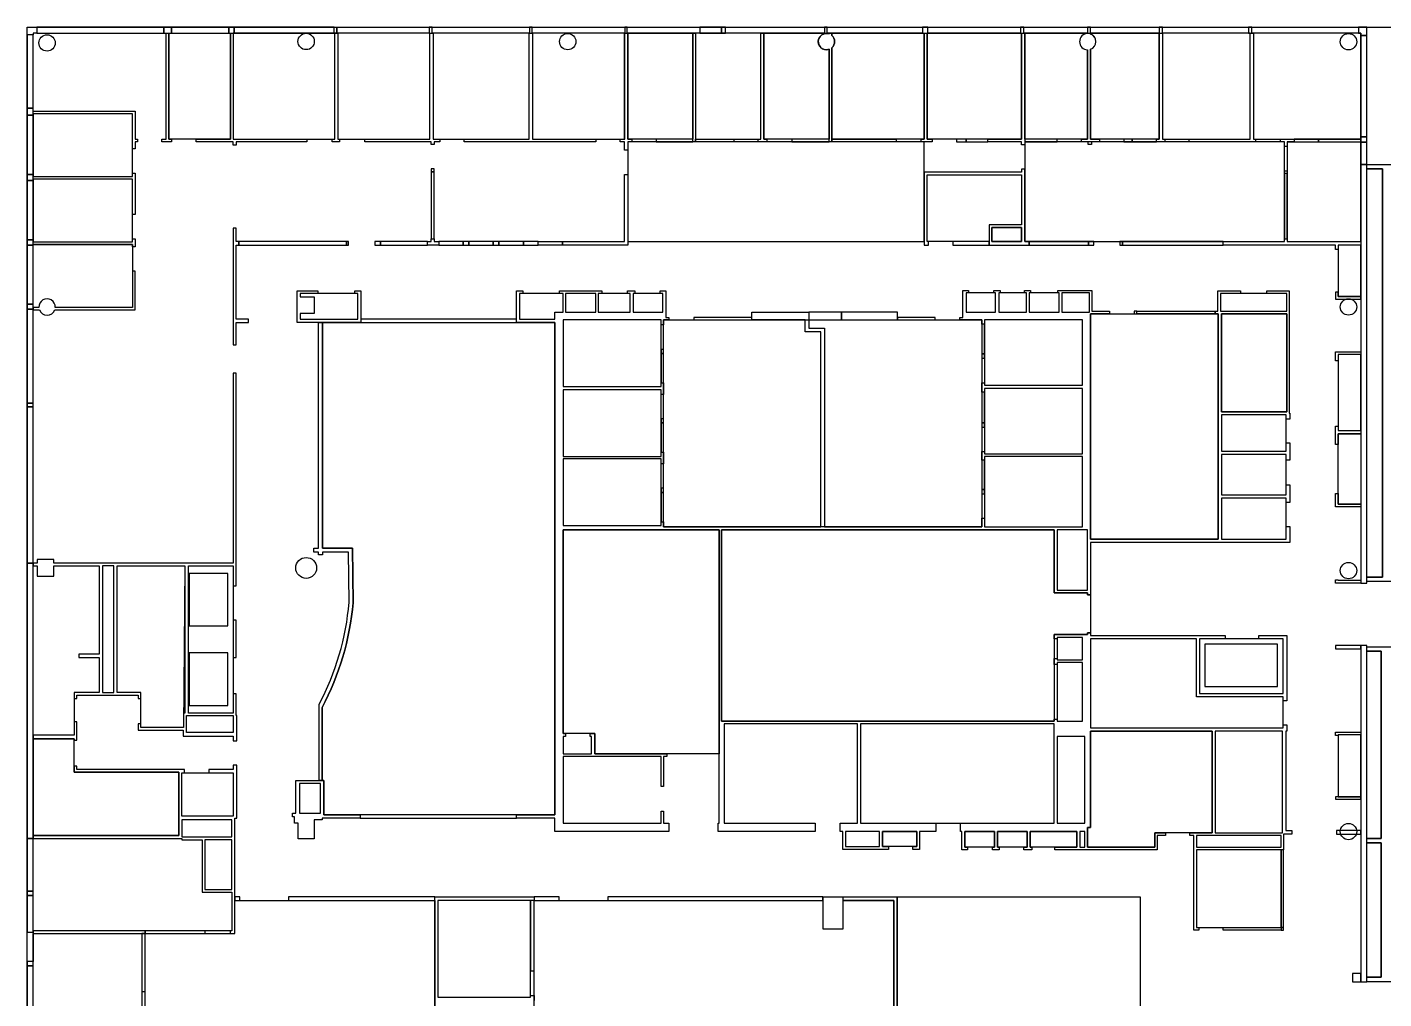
# Model space of a CAD drawing. Header units: centimetres. Extents: x -199 to 9291, y 1428 to 7336.
# Drawn here: x -199 to 4863, y 3711 to 7336 of the extents above; entities that cross this region are included whole.
import ezdxf

# ---------------------------------------------------------------- set-up
doc = ezdxf.new("R2010")
doc.units = ezdxf.units.CM
doc.header["$MEASUREMENT"] = 0
for name, color, linetype in [('Elevators', 2, 'Continuous'), ('Facade_Glass', 4, 'Continuous'), ('Facade_Wall', 6, 'Continuous'), ('Glass', 4, 'Continuous'), ('Labs', 1, 'Continuous'), ('Meeting rooms', 1, 'Continuous'), ('Offices', 1, 'Continuous'), ('Railing', 211, 'Continuous'), ('Stairs', 2, 'Continuous'), ('Storage', 40, 'Continuous'), ('Toilets', 40, 'Continuous'), ('Void', 7, 'Continuous'), ('Walls', 6, 'Continuous')]:
    doc.layers.add(name, color=color, linetype=linetype)

msp = doc.modelspace()

# ---------------------------------------------------------------- linework, layer by layer
msp.add_lwpolyline([(-198.9, 7335.8), (9290.6, 7335.8), (9290.6, 1427.6), (-198.9, 1427.6)], close=True)
at = {"layer": 'Elevators'}
for points in [[(550.5, 5297.3), (405.9, 5297.3), (405.9, 5102.2), (550.5, 5102.2)], [(4466.6, 5034), (4195.1, 5034), (4195.1, 4876.3), (4466.6, 4876.3)], [(405.9, 4804.7), (550.5, 4804.7), (550.5, 5001.4), (405.9, 5001.4)]]:
    msp.add_lwpolyline(points, close=True, dxfattribs=at)
at = {"layer": 'Facade_Glass'}
for points in [[(-198.9, 7033.4), (-176.1, 7033.4), (-176.1, 7306.5), (-198.9, 7306.5)], [(-163.1, 7313), (311.6, 7313), (311.6, 7335.8), (-163.1, 7335.8)], [(339.2, 7313), (553.8, 7313), (553.8, 7335.8), (339.2, 7335.8)], [(573.3, 7313), (947.2, 7313), (947.2, 7335.8), (573.3, 7335.8)], [(956.9, 7335.8), (1301.6, 7335.8), (1301.6, 7313), (956.9, 7313)], [(1312.9, 7335.8), (1675.5, 7335.8), (1675.5, 7313), (1312.9, 7313)], [(1685.2, 7335.8), (2031.5, 7335.8), (2031.5, 7313), (1685.2, 7313)], [(2039.6, 7335.8), (2311.1, 7335.8), (2311.1, 7313), (2039.6, 7313)], [(2311.1, 7313), (2392.3, 7313), (2392.3, 7335.8), (2311.1, 7335.8)], [(2407, 7335.8), (2776, 7335.8), (2776, 7313), (2407, 7313)], [(2785.7, 7335.8), (3141.7, 7335.8), (3141.7, 7313), (2785.7, 7313)], [(3161.3, 7335.8), (3507.5, 7335.8), (3507.5, 7313), (3161.3, 7313)], [(3520.5, 7335.8), (3757.8, 7335.8), (3757.8, 7313), (3520.5, 7313)], [(3769.2, 7335.8), (4024.4, 7335.8), (4024.4, 7313), (3769.2, 7313)], [(4037.5, 7335.8), (4357.7, 7335.8), (4357.7, 7313), (4037.5, 7313)], [(4370.7, 7335.8), (4769, 7335.8), (4769, 7313), (4370.7, 7313)], [(4799.9, 7304.9), (4777.1, 7304.9), (4777.1, 6926.2), (4799.9, 6926.2)], [(-198.9, 6786.4), (-176.1, 6786.4), (-176.1, 7007.4), (-198.9, 7007.4)], [(4799.9, 6906.6), (4777.1, 6906.6), (4777.1, 6823.7), (4799.9, 6823.7)], [(-198.9, 6542.5), (-176.1, 6542.5), (-176.1, 6763.6), (-198.9, 6763.6)], [(-198.9, 6301.9), (-176.1, 6301.9), (-176.1, 6523), (-198.9, 6523)], [(-198.9, 5932.9), (-176.1, 5932.9), (-176.1, 6284), (-198.9, 6284)], [(-198.9, 5336.3), (-176.1, 5336.3), (-176.1, 5919.9), (-198.9, 5919.9)], [(-198.9, 4112.2), (-176.1, 4112.2), (-176.1, 4308.9), (-198.9, 4308.9)], [(-176.1, 4096), (-198.9, 4096), (-198.9, 3959.4), (-176.1, 3959.4)], [(-198.9, 3959.4), (-176.1, 3959.4), (-176.1, 3850.5), (-198.9, 3850.5)], [(-176.1, 3834.3), (-198.9, 3834.3), (-198.9, 3611.6), (-176.1, 3611.6)]]:
    msp.add_lwpolyline(points, close=True, dxfattribs=at)
at = {"layer": 'Facade_Wall'}
for points in [[(-163.1, 7335.8), (-163.1, 7313), (-176.1, 7313), (-176.1, 7306.5), (-198.9, 7306.5), (-198.9, 7335.8)], [(311.6, 7313), (339.2, 7313), (339.2, 7335.8), (311.6, 7335.8)], [(553.8, 7313), (573.3, 7313), (573.3, 7335.8), (553.8, 7335.8)], [(947.2, 7335.8), (956.9, 7335.8), (956.9, 7313), (947.2, 7313)], [(1312.9, 7335.8), (1301.6, 7335.8), (1301.6, 7313), (1312.9, 7313)], [(1685.2, 7335.8), (1675.5, 7335.8), (1675.5, 7313), (1685.2, 7313)], [(2039.6, 7335.8), (2031.5, 7335.8), (2031.5, 7313), (2039.6, 7313)], [(2407, 7335.8), (2392.3, 7335.8), (2392.3, 7313), (2407, 7313)], [(2785.7, 7335.8), (2776, 7335.8), (2776, 7313), (2785.7, 7313)], [(3161.3, 7335.8), (3141.7, 7335.8), (3141.7, 7313), (3161.3, 7313)], [(3520.5, 7335.8), (3507.5, 7335.8), (3507.5, 7313), (3520.5, 7313)], [(3769.2, 7335.8), (3757.8, 7335.8), (3757.8, 7313), (3769.2, 7313)], [(4037.5, 7335.8), (4024.4, 7335.8), (4024.4, 7313), (4037.5, 7313)], [(4357.7, 7313), (4370.7, 7313), (4370.7, 7335.8), (4357.7, 7335.8)], [(4769, 7313), (4777.1, 7313), (4777.1, 7304.9), (4799.9, 7304.9), (4799.9, 7335.8), (4769, 7335.8)], [(-176.1, 7033.4), (-198.9, 7033.4), (-198.9, 7007.4), (-176.1, 7007.4)], [(4799.9, 6926.2), (4777.1, 6926.2), (4777.1, 6906.6), (4799.9, 6906.6)], [(-176.1, 6786.4), (-198.9, 6786.4), (-198.9, 6763.6), (-176.1, 6763.6)], [(4799.9, 6823.7), (4777.1, 6823.7), (4777.1, 5261.5), (4799.9, 5261.5)], [(-198.9, 6523), (-176.1, 6523), (-176.1, 6542.5), (-198.9, 6542.5)], [(-176.1, 6301.9), (-198.9, 6301.9), (-198.9, 6284), (-176.1, 6284)], [(-198.9, 5919.9), (-176.1, 5919.9), (-176.1, 5932.9), (-198.9, 5932.9)], [(-198.9, 4308.9), (-176.1, 4308.9), (-176.1, 5336.3), (-198.9, 5336.3)], [(4799.9, 5029.1), (4777.1, 5029.1), (4777.1, 3774.1), (4799.9, 3774.1)], [(-198.9, 4096), (-176.1, 4096), (-176.1, 4112.2), (-198.9, 4112.2)], [(-198.9, 3834.3), (-176.1, 3834.3), (-176.1, 3850.5), (-198.9, 3850.5)]]:
    msp.add_lwpolyline(points, close=True, dxfattribs=at)
at = {"layer": 'Glass'}
for points in [[(2148.5, 6908.3), (2285.1, 6908.3), (2285.1, 6918), (2148.5, 6918)], [(2294.8, 6918), (2437.9, 6918), (2437.9, 6908.3), (2294.8, 6908.3)], [(2654.1, 6908.3), (2793.9, 6908.3), (2793.9, 6918), (2654.1, 6918)], [(2803.6, 6918), (3044.2, 6918), (3044.2, 6908.3), (2803.6, 6908.3)], [(3304.3, 6908.3), (3385.6, 6908.3), (3385.6, 6918), (3304.3, 6918)], [(3523.8, 6908.3), (3644.1, 6908.3), (3644.1, 6918), (3523.8, 6918)], [(3923.7, 6908.3), (4014.7, 6908.3), (4014.7, 6918), (3923.7, 6918)], [(4528.4, 6908.3), (4619.4, 6908.3), (4619.4, 6918), (4528.4, 6918)], [(1319.4, 6796.1), (1308.1, 6796.1), (1308.1, 6545.8), (1319.4, 6545.8)], [(4502.4, 6789.6), (4492.6, 6789.6), (4492.6, 6545.8), (4502.4, 6545.8)], [(992.7, 6536), (591.2, 6536), (591.2, 6523), (992.7, 6523)], [(1295.1, 6536), (1119.5, 6536), (1119.5, 6523), (1295.1, 6523)], [(1428.4, 6536), (1337.3, 6536), (1337.3, 6523), (1428.4, 6523)], [(1540.5, 6536), (1449.5, 6536), (1449.5, 6523), (1540.5, 6523)], [(1561.7, 6523), (1652.7, 6523), (1652.7, 6536), (1561.7, 6536)], [(1708, 6536), (1799, 6536), (1799, 6523), (1708, 6523)], [(3390.5, 6536), (3255.5, 6536), (3255.5, 6523), (3390.5, 6523)], [(3761.1, 6536), (3540, 6536), (3540, 6523), (3761.1, 6523)], [(3887.9, 6523), (4263.4, 6523), (4263.4, 6536), (3887.9, 6536)], [(1626.7, 6246.7), (1046.3, 6246.7), (1046.3, 6233.6), (1626.7, 6233.6)], [(2504.5, 6253.2), (2288.3, 6253.2), (2288.3, 6243.4), (2504.5, 6243.4)], [(2839.4, 6272.7), (2717.5, 6272.7), (2717.5, 6243.4), (2839.4, 6243.4)], [(3188.9, 6253.2), (3049.1, 6253.2), (3049.1, 6243.4), (3188.9, 6243.4)], [(3372.6, 6227.1), (3362.8, 6227.1), (3362.8, 6116.6), (3372.6, 6116.6)], [(3941.5, 6275.9), (4234.1, 6275.9), (4234.1, 6266.2), (3941.5, 6266.2)], [(2176.1, 6118.2), (2166.4, 6118.2), (2166.4, 6009.3), (2176.1, 6009.3)], [(3372.6, 5973.6), (3362.8, 5973.6), (3362.8, 5859.8), (3372.6, 5859.8)], [(2176.1, 5859.8), (2166.4, 5859.8), (2166.4, 5750.8), (2176.1, 5750.8)], [(3372.6, 5720), (3362.8, 5720), (3362.8, 5611), (3372.6, 5611)], [(2176.1, 5599.7), (2166.4, 5599.7), (2166.4, 5490.8), (2176.1, 5490.8)], [(1043.1, 4385.3), (1626.7, 4385.3), (1626.7, 4396.7), (1043.1, 4396.7)], [(4479.6, 3977.3), (4489.4, 3977.3), (4489.4, 4266.7), (4479.6, 4266.7)], [(594.4, 4091.1), (576.5, 4091.1), (576.5, 4078.1), (594.4, 4078.1)], [(1322.7, 4091.1), (776.5, 4091.1), (776.5, 4078.1), (1322.7, 4078.1)], [(1693.3, 4078.1), (1678.7, 4078.1), (1678.7, 3814.8), (1693.3, 3814.8)], [(1786, 4091.1), (1693.3, 4091.1), (1693.3, 4078.1), (1786, 4078.1)], [(2769.5, 4091.1), (1968.1, 4091.1), (1968.1, 4078.1), (2769.5, 4078.1)], [(3047.5, 2764.6), (3034.5, 2764.6), (3034.5, 4078.1), (2845.9, 4078.1), (2845.9, 4091.1), (3047.5, 4091.1)], [(228.7, 3738.4), (241.7, 3738.4), (241.7, 3954.6), (228.7, 3954.6)], [(466, 3964.3), (241.7, 3964.3), (241.7, 3954.6), (466, 3954.6)], [(4263.4, 3977.3), (4479.6, 3977.3), (4479.6, 3967.6), (4263.4, 3967.6)]]:
    msp.add_lwpolyline(points, close=True, dxfattribs=at)
at = {"layer": 'Labs'}
for points in [[(2042.8, 6536), (3148.2, 6536), (3148.2, 6908.3), (2042.8, 6908.3)], [(2176.1, 6243.4), (3362.8, 6243.4), (3362.8, 5471.2), (2176.1, 5471.2)], [(2910.9, 4365.8), (3632.7, 4365.8), (3632.7, 4736.5), (2910.9, 4736.5)], [(1322.7, 4078.1), (1322.7, 3333.6), (1326, 3333.6), (1326, 3234.4), (713.1, 3234.4), (713.1, 2753.2), (241.7, 2753.2), (241.7, 3954.6), (576.5, 3954.6), (576.5, 4078.1)], [(2187.5, 2766.2), (1818.5, 2766.2), (1818.5, 2764.6), (1693.3, 2764.6), (1693.3, 4078.1), (2769.5, 4078.1), (2769.5, 3972.4), (2845.9, 3972.4), (2845.9, 4078.1), (3034.5, 4078.1), (3034.5, 2764.6), (2902.8, 2764.6), (2902.8, 2358.2), (2187.5, 2358.2)], [(4360.9, 3367.7), (4360.9, 2764.6), (3047.5, 2764.6), (3047.5, 4091.1), (3953.6, 4091.1), (3953.6, 3367.7)]]:
    msp.add_lwpolyline(points, close=True, dxfattribs=at)
at = {"layer": 'Meeting rooms'}
for points in [[(4245.5, 5425.7), (3769.2, 5425.7), (3769.2, 6266.2), (3839.1, 6266.2), (3931.8, 6266.2), (3941.5, 6266.2), (4234.1, 6266.2), (4245.5, 6266.2)], [(2382.6, 4624.3), (2187.5, 4624.3), (1919.3, 4624.3), (1919.3, 4700.7), (1901.4, 4700.7), (1810.4, 4700.7), (1800.6, 4700.7), (1800.6, 5459.9), (2382.6, 5459.9)], [(3769.2, 5076.2), (3757.8, 5076.2), (3757.8, 5069.7), (3632.7, 5069.7), (3632.7, 5053.5), (3632.7, 4980.3), (3632.7, 4957.6), (3632.7, 4754.4), (3632.7, 4746.2), (2392.3, 4746.2), (2392.3, 5459.9), (3632.7, 5459.9), (3632.7, 5225.8), (3757.8, 5225.8), (3757.8, 5217.6), (3769.2, 5217.6)]]:
    msp.add_lwpolyline(points, close=True, dxfattribs=at)
at = {"layer": 'Offices'}
for points in [[(560.3, 6918), (329.5, 6918), (329.5, 7313), (560.3, 7313)], [(948.8, 7313), (570, 7313), (570, 6918), (948.8, 6918)], [(960.2, 6918), (1303.2, 6918), (1303.2, 7313), (960.2, 7313)], [(1673.8, 7313), (1316.2, 7313), (1316.2, 6918), (1673.8, 6918)], [(1686.8, 6918), (2031.5, 6918), (2031.5, 7313), (1686.8, 7313)], [(2042.8, 7313), (2285.1, 7313), (2285.1, 6918), (2042.8, 6918)], [(2294.8, 6918), (2538.6, 6918), (2538.6, 7313), (2294.8, 7313)], [(3510.8, 6918), (3385.6, 6918), (3304.3, 6918), (3268.5, 6918), (3159.6, 6918), (3159.6, 7313), (3161.3, 7313), (3507.5, 7313), (3510.8, 7313)], [(4364.2, 7313), (4037.5, 7313), (4037.5, 6918), (4364.2, 6918)], [(4777.1, 7313), (4377.2, 7313), (4377.2, 6918), (4777.1, 6918)], [(-176.1, 6778.2), (194.5, 6778.2), (194.5, 7012.3), (-176.1, 7012.3)], [(3523.8, 6536), (4492.6, 6536), (4492.6, 6908.3), (3523.8, 6908.3)], [(4777.1, 6906.6), (4502.4, 6906.6), (4502.4, 6536), (4777.1, 6536)], [(3510.8, 6597.8), (3390.5, 6597.8), (3390.5, 6536), (3255.5, 6536), (3164.5, 6536), (3159.6, 6536), (3159.6, 6784.7), (3510.8, 6784.7)], [(194.5, 6768.5), (-176.1, 6768.5), (-176.1, 6534.4), (194.5, 6534.4)], [(2166.4, 6243.4), (1800.6, 6243.4), (1800.6, 5994.7), (2166.4, 5994.7)], [(3738.3, 6243.4), (3372.6, 6243.4), (3372.6, 5999.6), (3738.3, 5999.6)], [(2166.4, 5983.3), (1800.6, 5983.3), (1800.6, 5734.6), (2166.4, 5734.6)], [(3738.3, 5988.2), (3372.6, 5988.2), (3372.6, 5744.3), (3738.3, 5744.3)], [(2166.4, 5724.8), (1800.6, 5724.8), (1800.6, 5476.1), (2166.4, 5476.1)], [(3738.3, 5734.6), (3372.6, 5734.6), (3372.6, 5471.2), (3738.3, 5471.2)], [(4222.8, 4330.1), (4139.9, 4330.1), (4048.8, 4330.1), (4008.2, 4330.1), (4008.2, 4276.4), (3757.8, 4276.4), (3757.8, 4349.6), (3769.2, 4349.6), (3769.2, 4708.8), (4222.8, 4708.8)], [(565.2, 3964.3), (558.7, 3964.3), (466, 3964.3), (241.7, 3964.3), (-176.1, 3964.3), (-176.1, 4096), (-176.1, 4112.2), (-176.1, 4308.9), (378.2, 4308.9), (378.2, 4304.1), (454.6, 4304.1), (454.6, 4109), (565.2, 4109)], [(4479.6, 4266.7), (4164.2, 4266.7), (4164.2, 3977.3), (4479.6, 3977.3)], [(1678.7, 4078.1), (1334.1, 4078.1), (1334.1, 3717.2), (1678.7, 3717.2)], [(228.7, 3738.4), (228.7, 3613.2), (-176.1, 3613.2), (-176.1, 3834.3), (-176.1, 3850.5), (-176.1, 3954.6), (228.7, 3954.6)]]:
    msp.add_lwpolyline(points, close=True, dxfattribs=at)
for points in [[(2793.9, 6918), (2561.4, 6918), (2550, 6918), (2550, 7313), (2776, 7313), (2783.3, 7312.3, 1.194289), (2793.9, 7253.2)], [(3148.2, 6918), (2803.6, 6918), (2803.6, 7259.1, 0.447801), (2803.6, 7304.5), (2803.6, 7313), (3141.7, 7313), (3148.2, 7313)], [(3757.8, 6918), (3735.1, 6918), (3644.1, 6918), (3523.8, 6918), (3523.8, 7313), (3757.8, 7313), (3757.8, 7312.1, 0.977133), (3757.8, 7251.2)], [(4024.4, 6918), (4014.7, 6918), (3923.7, 6918), (3892.8, 6918), (3801.7, 6918), (3769.2, 6918), (3769.2, 7253.1, 0.693717), (3769.2, 7310.2), (3769.2, 7313), (4024.4, 7313)], [(194.5, 6425.5), (194.5, 6290.5), (-93.9, 6290.5, 1.041042), (-154.8, 6290.5), (-176.1, 6290.5), (-176.1, 6301.9), (-176.1, 6523), (-176.1, 6524.6), (194.5, 6524.6), (194.5, 6516.5)]]:
    msp.add_lwpolyline(points, format="xyb", close=True, dxfattribs=at)
at = {"layer": 'Railing'}
msp.add_lwpolyline([(890.3, 4525.1), (890.3, 4809.6, 0.10213), (1002.5, 5190), (1000.8, 5377), (903.3, 5377), (903.3, 5367.2), (888.7, 5367.2), (888.7, 5377), (870.8, 5377), (870.8, 5391.6), (888.7, 5391.6), (888.7, 6233.6), (903.3, 6233.6), (903.3, 5391.6), (1015.5, 5391.6), (1017.1, 5188.4, -0.100693), (901.7, 4797.6), (901.7, 4525.1)], format="xyb", close=True, dxfattribs=at)
at = {"layer": 'Stairs'}
for points in [[(4164.2, 5053.5), (3769.2, 5053.5), (3769.2, 4721.8), (4487.7, 4721.8), (4487.7, 4837.3), (4164.2, 4837.3)], [(-23.3, 4681.2), (-176.1, 4681.2), (-176.1, 4320.3), (366.8, 4320.3), (366.8, 4556), (-23.3, 4556)]]:
    msp.add_lwpolyline(points, close=True, dxfattribs=at)
at = {"layer": 'Storage'}
for points in [[(4692.6, 6331.2), (4777.1, 6331.2), (4777.1, 6523), (4692.6, 6523)], [(1035, 6342.6), (820.4, 6342.6), (820.4, 6329.6), (872.4, 6329.6), (872.4, 6267.8), (820.4, 6267.8), (820.4, 6246.7), (1035, 6246.7)], [(1800.6, 6342.6), (1638.1, 6342.6), (1638.1, 6246.7), (1769.7, 6246.7), (1769.7, 6272.7), (1800.6, 6272.7)], [(2051, 6342.6), (1932.3, 6342.6), (1932.3, 6272.7), (2051, 6272.7)], [(2172.9, 6342.6), (2062.3, 6342.6), (2062.3, 6272.7), (2172.9, 6272.7)], [(3414.8, 6344.2), (3304.3, 6344.2), (3304.3, 6272.7), (3414.8, 6272.7)], [(3530.3, 6344.2), (3426.2, 6344.2), (3426.2, 6272.7), (3530.3, 6272.7)], [(3652.2, 6344.2), (3540, 6344.2), (3540, 6272.7), (3652.2, 6272.7)], [(4500.7, 6342.6), (4253.7, 6342.6), (4253.7, 6275.9), (4500.7, 6275.9)], [(4692.6, 5830.5), (4777.1, 5830.5), (4777.1, 6115), (4692.6, 6115)], [(4499.1, 5889), (4256.9, 5889), (4256.9, 5754.1), (4499.1, 5754.1)], [(4692.6, 5819.1), (4777.1, 5819.1), (4777.1, 5555.8), (4692.6, 5555.8)], [(4499.1, 5741.1), (4256.9, 5741.1), (4256.9, 5591.5), (4499.1, 5591.5)], [(4499.1, 5578.5), (4256.9, 5578.5), (4256.9, 5425.7), (4499.1, 5425.7)], [(3738.3, 5058.3), (3644.1, 5058.3), (3644.1, 4975.4), (3738.3, 4975.4)], [(3738.3, 4965.7), (3644.1, 4965.7), (3644.1, 4746.2), (3738.3, 4746.2)], [(4777.1, 4695.8), (4692.6, 4695.8), (4692.6, 4465), (4777.1, 4465)], [(378.2, 4554.4), (570, 4554.4), (570, 4391.8), (378.2, 4391.8)], [(3120.6, 4279.7), (3106, 4279.7), (3014.9, 4279.7), (2992.2, 4279.7), (2992.2, 4334.9), (3120.6, 4334.9)], [(3410, 4276.4), (3309.2, 4276.4), (3299.4, 4276.4), (3299.4, 4334.9), (3410, 4334.9)], [(3531.9, 4276.4), (3421.3, 4276.4), (3421.3, 4334.9), (3531.9, 4334.9)], [(3717.2, 4276.4), (3635.9, 4276.4), (3543.3, 4276.4), (3543.3, 4334.9), (3717.2, 4334.9)]]:
    msp.add_lwpolyline(points, close=True, dxfattribs=at)
at = {"layer": 'Toilets'}
for points in [[(-176.1, 4694.2), (-176.1, 5326.6), (-161.5, 5326.6), (-161.5, 5287.6), (-99.7, 5287.6), (-99.7, 5326.6), (69.4, 5326.6), (69.4, 4996.6), (-5.4, 4996.6), (-5.4, 4983.6), (69.4, 4983.6), (69.4, 4853.5), (-23.3, 4853.5), (-23.3, 4694.2)], [(225.4, 4723.5), (225.4, 4853.5), (137.6, 4853.5), (137.6, 5326.6), (389.6, 5326.6), (384.7, 4723.5)]]:
    msp.add_lwpolyline(points, close=True, dxfattribs=at)
at = {"layer": 'Void'}
for points in [[(4857.6, 5284.3), (4799.9, 5284.3), (4799.9, 6807.5), (4857.6, 6807.5)], [(3400.2, 6588), (3510.8, 6588), (3510.8, 6536), (3400.2, 6536)], [(1810.4, 6272.7), (1922.5, 6272.7), (1922.5, 6342.6), (1810.4, 6342.6)], [(3661.9, 6272.7), (3764.4, 6272.7), (3764.4, 6344.2), (3661.9, 6344.2)], [(4500.7, 6266.2), (4256.9, 6266.2), (4256.9, 5900.4), (4500.7, 5900.4)], [(3757.8, 5459.9), (3644.1, 5459.9), (3644.1, 5235.5), (3757.8, 5235.5)], [(3757.8, 5459.9), (3644.1, 5459.9), (3644.1, 5235.5), (3757.8, 5235.5)], [(82.4, 4853.5), (124.6, 4853.5), (124.6, 5326.6), (82.4, 5326.6)], [(570, 4777.1), (402.6, 4777.1), (402.6, 5326.6), (570, 5326.6)], [(4487.7, 5053.5), (4175.6, 5053.5), (4175.6, 4850.3), (4487.7, 4850.3)], [(4853.5, 4308.9), (4799.9, 4308.9), (4799.9, 5007.9), (4853.5, 5007.9)], [(396.1, 4767.4), (570, 4767.4), (570, 4704), (396.1, 4704)], [(4234.1, 4330.1), (4484.5, 4330.1), (4484.5, 4708.8), (4234.1, 4708.8)], [(565.2, 4378.8), (378.2, 4378.8), (378.2, 4315.4), (565.2, 4315.4)], [(464.4, 4118.7), (565.2, 4118.7), (565.2, 4304.1), (464.4, 4304.1)], [(2980.8, 4334.9), (2854, 4334.9), (2854, 4279.7), (2980.8, 4279.7)], [(4853.5, 3791.2), (4799.9, 3791.2), (4799.9, 4292.7), (4853.5, 4292.7)]]:
    msp.add_lwpolyline(points, close=True, dxfattribs=at)
msp.add_lwpolyline([(1769.7, 4396.7), (1626.7, 4396.7), (1043.1, 4396.7), (908.2, 4396.7), (908.2, 4525.1), (901.7, 4525.1), (901.7, 4797.6, 0.100693), (1017.1, 5188.4), (1015.5, 5391.6), (903.3, 5391.6), (903.3, 6233.6), (1046.3, 6233.6), (1626.7, 6233.6), (1769.7, 6233.6)], format="xyb", close=True, dxfattribs=at)
at = {"layer": 'Walls'}
for points in [[(303.4, 6908.3), (303.4, 6918), (319.7, 6918), (319.7, 7313), (329.5, 7313), (329.5, 6918), (339.2, 6918), (339.2, 6908.3)], [(431.9, 6908.3), (431.9, 6918), (560.3, 6918), (560.3, 7313), (570, 7313), (570, 6918), (844.8, 6918), (844.8, 6908.3), (581.4, 6908.3), (581.4, 6895.3), (570, 6895.3), (570, 6908.3)], [(939.1, 6908.3), (939.1, 6918), (948.8, 6918), (948.8, 7313), (960.2, 7313), (960.2, 6918), (966.7, 6918), (966.7, 6908.3)], [(1061, 6908.3), (1061, 6918), (1303.2, 6918), (1303.2, 7313), (1316.2, 7313), (1316.2, 6918), (1340.6, 6918), (1340.6, 6908.3), (1319.4, 6908.3), (1319.4, 6898.5), (1308.1, 6898.5), (1308.1, 6908.3)], [(1431.6, 6908.3), (1431.6, 6918), (1673.8, 6918), (1673.8, 7313), (1686.8, 7313), (1686.8, 6918), (1922.5, 6918), (1922.5, 6908.3)], [(2029.8, 6877.4), (2029.8, 6908.3), (2013.6, 6908.3), (2013.6, 6918), (2029.8, 6918), (2029.8, 7313), (2042.8, 7313), (2042.8, 6918), (2057.5, 6918), (2057.5, 6908.3), (2042.8, 6908.3), (2042.8, 6877.4)], [(2294.8, 6908.3), (2285.1, 6908.3), (2285.1, 7313), (2294.8, 7313)], [(2528.9, 6908.3), (2528.9, 6918), (2538.6, 6918), (2538.6, 7313), (2550, 7313), (2550, 6918), (2561.4, 6918), (2561.4, 6908.3)], [(3136.9, 6908.3), (3136.9, 6918), (3148.2, 6918), (3148.2, 7313), (3159.6, 7313), (3159.6, 6918), (3177.5, 6918), (3177.5, 6908.3)], [(3523.8, 6896.9), (3510.8, 6896.9), (3510.8, 6908.3), (3385.6, 6908.3), (3385.6, 6918), (3510.8, 6918), (3510.8, 7313), (3523.8, 7313)], [(4014.7, 6908.3), (4014.7, 6918), (4024.4, 6918), (4024.4, 7313), (4037.5, 7313), (4037.5, 6918), (4045.6, 6918), (4045.6, 6908.3)], [(4136.6, 6908.3), (4136.6, 6918), (4364.2, 6918), (4364.2, 7313), (4377.2, 7313), (4377.2, 6918), (4383.7, 6918), (4383.7, 6908.3)], [(-176.1, 7022.1), (204.3, 7022.1), (204.3, 6918), (212.4, 6918), (212.4, 6908.3), (204.3, 6908.3), (204.3, 6882.3), (194.5, 6882.3), (194.5, 7012.3), (-176.1, 7012.3)], [(3268.5, 6908.3), (3304.3, 6908.3), (3304.3, 6918), (3268.5, 6918)], [(3892.8, 6908.3), (3923.7, 6908.3), (3923.7, 6918), (3892.8, 6918)], [(4478, 6908.3), (4478, 6918), (4528.4, 6918), (4528.4, 6908.3), (4502.4, 6908.3), (4502.4, 6890.4), (4492.6, 6890.4), (4492.6, 6908.3)], [(4619.4, 6908.3), (4777.1, 6908.3), (4777.1, 6918), (4619.4, 6918)], [(-176.1, 6778.2), (194.5, 6778.2), (194.5, 6791.2), (204.3, 6791.2), (204.3, 6636.8), (194.5, 6636.8), (194.5, 6768.5), (-176.1, 6768.5)], [(1308.1, 6796.1), (1319.4, 6796.1), (1319.4, 6807.5), (1308.1, 6807.5)], [(1799, 6523), (1799, 6536), (2029.8, 6536), (2029.8, 6786.4), (2042.8, 6786.4), (2042.8, 6523)], [(3148.2, 6523), (3164.5, 6523), (3164.5, 6536), (3159.6, 6536), (3159.6, 6784.7), (3510.8, 6784.7), (3510.8, 6597.8), (3390.5, 6597.8), (3390.5, 6523), (3540, 6523), (3540, 6536), (3523.8, 6536), (3523.8, 6805.9), (3510.8, 6805.9), (3510.8, 6794.5), (3148.2, 6794.5)], [(4492.6, 6789.6), (4492.6, 6799.4), (4502.4, 6799.4), (4502.4, 6789.6)], [(570, 6150.7), (581.4, 6150.7), (581.4, 6233.6), (626.9, 6233.6), (626.9, 6246.7), (581.4, 6246.7), (581.4, 6523), (591.2, 6523), (591.2, 6536), (581.4, 6536), (581.4, 6586.4), (570, 6586.4)], [(3400.2, 6536), (3510.8, 6536), (3510.8, 6588), (3400.2, 6588)], [(-176.1, 6534.4), (194.5, 6534.4), (194.5, 6545.8), (204.3, 6545.8), (204.3, 6516.5), (194.5, 6516.5), (194.5, 6524.6), (-176.1, 6524.6)], [(1000.8, 6536), (992.7, 6536), (992.7, 6523), (1000.8, 6523)], [(1098.4, 6523), (1119.5, 6523), (1119.5, 6536), (1098.4, 6536)], [(1295.1, 6523), (1295.1, 6536), (1308.1, 6536), (1308.1, 6545.8), (1319.4, 6545.8), (1319.4, 6536), (1337.3, 6536), (1337.3, 6523)], [(1428.4, 6523), (1449.5, 6523), (1449.5, 6536), (1428.4, 6536)], [(1540.5, 6523), (1561.7, 6523), (1561.7, 6536), (1540.5, 6536)], [(1652.7, 6523), (1708, 6523), (1708, 6536), (1652.7, 6536)], [(3761.1, 6523), (3780.6, 6523), (3780.6, 6536), (3761.1, 6536)], [(3878.1, 6523), (3887.9, 6523), (3887.9, 6536), (3878.1, 6536)], [(4263.4, 6523), (4263.4, 6536), (4492.6, 6536), (4492.6, 6545.8), (4502.4, 6545.8), (4502.4, 6536), (4777.1, 6536), (4777.1, 6523), (4692.6, 6523), (4692.6, 6506.8), (4682.8, 6506.8), (4682.8, 6523)], [(885.4, 6352.3), (885.4, 6342.6), (820.4, 6342.6), (820.4, 6329.6), (872.4, 6329.6), (872.4, 6267.8), (820.4, 6267.8), (820.4, 6246.7), (1035, 6246.7), (1035, 6342.6), (1023.6, 6342.6), (1023.6, 6352.3), (1046.3, 6352.3), (1046.3, 6233.6), (903.3, 6233.6), (809, 6233.6), (809, 6352.3)], [(1651.1, 6352.3), (1651.1, 6342.6), (1638.1, 6342.6), (1638.1, 6246.7), (1769.7, 6246.7), (1769.7, 6272.7), (1800.6, 6272.7), (1800.6, 6342.6), (1787.6, 6342.6), (1787.6, 6352.3), (1945.3, 6352.3), (1945.3, 6342.6), (1932.3, 6342.6), (1932.3, 6272.7), (2051, 6272.7), (2051, 6342.6), (2041.2, 6342.6), (2041.2, 6352.3), (2068.8, 6352.3), (2068.8, 6342.6), (2062.3, 6342.6), (2062.3, 6272.7), (2172.9, 6272.7), (2172.9, 6342.6), (2163.1, 6342.6), (2163.1, 6352.3), (2184.3, 6352.3), (2184.3, 6253.2), (2195.6, 6253.2), (2195.6, 6243.4), (2176.1, 6243.4), (2176.1, 6225.5), (2166.4, 6225.5), (2166.4, 6243.4), (1800.6, 6243.4), (1800.6, 5994.7), (2166.4, 5994.7), (2166.4, 6009.3), (2176.1, 6009.3), (2176.1, 5965.4), (2166.4, 5965.4), (2166.4, 5983.3), (1800.6, 5983.3), (1800.6, 5734.6), (2166.4, 5734.6), (2166.4, 5750.8), (2176.1, 5750.8), (2176.1, 5707), (2166.4, 5707), (2166.4, 5724.8), (1800.6, 5724.8), (1800.6, 5476.1), (2166.4, 5476.1), (2166.4, 5490.8), (2176.1, 5490.8), (2176.1, 5471.2), (2763, 5471.2), (2763, 6199.5), (2704.5, 6199.5), (2704.5, 6243.4), (2504.5, 6243.4), (2504.5, 6272.7), (2717.5, 6272.7), (2717.5, 6212.5), (2776, 6212.5), (2776, 5471.2), (3362.8, 5471.2), (3362.8, 5503.8), (3372.6, 5503.8), (3372.6, 5471.2), (3738.3, 5471.2), (3738.3, 5734.6), (3372.6, 5734.6), (3372.6, 5720), (3362.8, 5720), (3362.8, 5752.5), (3372.6, 5752.5), (3372.6, 5744.3), (3738.3, 5744.3), (3738.3, 5988.2), (3372.6, 5988.2), (3372.6, 5973.6), (3362.8, 5973.6), (3362.8, 6009.3), (3372.6, 6009.3), (3372.6, 5999.6), (3738.3, 5999.6), (3738.3, 6243.4), (3372.6, 6243.4), (3372.6, 6227.1), (3362.8, 6227.1), (3362.8, 6243.4), (3281.5, 6243.4), (3281.5, 6253.2), (3292.9, 6253.2), (3292.9, 6353.9), (3314.1, 6353.9), (3314.1, 6344.2), (3304.3, 6344.2), (3304.3, 6272.7), (3414.8, 6272.7), (3414.8, 6344.2), (3408.3, 6344.2), (3408.3, 6353.9), (3431.1, 6353.9), (3431.1, 6344.2), (3426.2, 6344.2), (3426.2, 6272.7), (3530.3, 6272.7), (3530.3, 6344.2), (3522.1, 6344.2), (3522.1, 6353.9), (3544.9, 6353.9), (3544.9, 6344.2), (3540, 6344.2), (3540, 6272.7), (3652.2, 6272.7), (3652.2, 6344.2), (3647.3, 6344.2), (3647.3, 6353.9), (3774.1, 6353.9), (3774.1, 6275.9), (3839.1, 6275.9), (3839.1, 6266.2), (3769.2, 6266.2), (3769.2, 5425.7), (4245.5, 5425.7), (4245.5, 6266.2), (4234.1, 6266.2), (4234.1, 6275.9), (4243.9, 6275.9), (4243.9, 6352.3), (4328.4, 6352.3), (4328.4, 6342.6), (4253.7, 6342.6), (4253.7, 6275.9), (4500.7, 6275.9), (4500.7, 6342.6), (4426, 6342.6), (4426, 6352.3), (4510.5, 6352.3), (4510.5, 5895.5), (4512.1, 5895.5), (4512.1, 5872.8), (4499.1, 5872.8), (4499.1, 5889), (4256.9, 5889), (4256.9, 5754.1), (4499.1, 5754.1), (4499.1, 5785), (4512.1, 5785), (4512.1, 5720), (4499.1, 5720), (4499.1, 5741.1), (4256.9, 5741.1), (4256.9, 5591.5), (4499.1, 5591.5), (4499.1, 5628.9), (4512.1, 5628.9), (4512.1, 5562.3), (4499.1, 5562.3), (4499.1, 5578.5), (4256.9, 5578.5), (4256.9, 5425.7), (4499.1, 5425.7), (4499.1, 5472.9), (4512.1, 5472.9), (4512.1, 5412.7), (3769.2, 5412.7), (3769.2, 5217.6), (3757.8, 5217.6), (3757.8, 5225.8), (3632.7, 5225.8), (3632.7, 5459.9), (2392.3, 5459.9), (2392.3, 4746.2), (3632.7, 4746.2), (3632.7, 4754.4), (3644.1, 4754.4), (3644.1, 4746.2), (3738.3, 4746.2), (3738.3, 4965.7), (3644.1, 4965.7), (3644.1, 4957.6), (3632.7, 4957.6), (3632.7, 4980.3), (3644.1, 4980.3), (3644.1, 4975.4), (3738.3, 4975.4), (3738.3, 5058.3), (3644.1, 5058.3), (3644.1, 5053.5), (3632.7, 5053.5), (3632.7, 5069.7), (3757.8, 5069.7), (3757.8, 5076.2), (3769.2, 5076.2), (3769.2, 5066.5), (4271.5, 5066.5), (4271.5, 5053.5), (4175.6, 5053.5), (4175.6, 4850.3), (4487.7, 4850.3), (4487.7, 5053.5), (4396.7, 5053.5), (4396.7, 5066.5), (4500.7, 5066.5), (4500.7, 4822.6), (4487.7, 4822.6), (4487.7, 4837.3), (4164.2, 4837.3), (4164.2, 5053.5), (3769.2, 5053.5), (3769.2, 4721.8), (4487.7, 4721.8), (4487.7, 4733.2), (4500.7, 4733.2), (4500.7, 4708.8), (4497.5, 4708.8), (4497.5, 4338.2), (4520.3, 4338.2), (4520.3, 4325.2), (4489.4, 4325.2), (4489.4, 4266.7), (4164.2, 4266.7), (4164.2, 3977.3), (4172.4, 3977.3), (4172.4, 3967.6), (4154.5, 3967.6), (4154.5, 4320.3), (4139.9, 4320.3), (4139.9, 4330.1), (4222.8, 4330.1), (4222.8, 4708.8), (3769.2, 4708.8), (3769.2, 4349.6), (3757.8, 4349.6), (3757.8, 4276.4), (4008.2, 4276.4), (4008.2, 4330.1), (4048.8, 4330.1), (4048.8, 4320.3), (4017.9, 4320.3), (4017.9, 4266.7), (3635.9, 4266.7), (3635.9, 4276.4), (3717.2, 4276.4), (3717.2, 4334.9), (3543.3, 4334.9), (3543.3, 4276.4), (3549.8, 4276.4), (3549.8, 4266.7), (3520.5, 4266.7), (3520.5, 4276.4), (3531.9, 4276.4), (3531.9, 4334.9), (3421.3, 4334.9), (3421.3, 4276.4), (3427.9, 4276.4), (3427.9, 4266.7), (3403.5, 4266.7), (3403.5, 4276.4), (3410, 4276.4), (3410, 4334.9), (3299.4, 4334.9), (3299.4, 4276.4), (3309.2, 4276.4), (3309.2, 4266.7), (3288, 4266.7), (3288, 4334.9), (3283.2, 4334.9), (3283.2, 4365.8), (3632.7, 4365.8), (3632.7, 4736.5), (2910.9, 4736.5), (2910.9, 4365.8), (3192.1, 4365.8), (3192.1, 4334.9), (3130.4, 4334.9), (3130.4, 4268.3), (3106, 4268.3), (3106, 4279.7), (3120.6, 4279.7), (3120.6, 4334.9), (2992.2, 4334.9), (2992.2, 4279.7), (3014.9, 4279.7), (3014.9, 4268.3), (2844.3, 4268.3), (2844.3, 4334.9), (2834.5, 4334.9), (2834.5, 4365.8), (2899.5, 4365.8), (2899.5, 4736.5), (2402.1, 4736.5), (2402.1, 4365.8), (2741.8, 4365.8), (2741.8, 4334.9), (2379.3, 4334.9), (2379.3, 4365.8), (2382.6, 4365.8), (2382.6, 5459.9), (1800.6, 5459.9), (1800.6, 4700.7), (1810.4, 4700.7), (1810.4, 4689.3), (1800.6, 4689.3), (1800.6, 4624.3), (1906.3, 4624.3), (1906.3, 4689.3), (1901.4, 4689.3), (1901.4, 4700.7), (1919.3, 4700.7), (1919.3, 4624.3), (2187.5, 4624.3), (2187.5, 4614.6), (2176.1, 4614.6), (2176.1, 4502.4), (2166.4, 4502.4), (2166.4, 4614.6), (1800.6, 4614.6), (1800.6, 4365.8), (2166.4, 4365.8), (2166.4, 4411.4), (2176.1, 4411.4), (2176.1, 4365.8), (2195.6, 4365.8), (2195.6, 4334.9), (1769.7, 4334.9), (1769.7, 4385.3), (1626.7, 4385.3), (1626.7, 4396.7), (1769.7, 4396.7), (1769.7, 6233.6), (1626.7, 6233.6), (1626.7, 6352.3)], [(1922.5, 6342.6), (1810.4, 6342.6), (1810.4, 6272.7), (1922.5, 6272.7)], [(3661.9, 6272.7), (3764.4, 6272.7), (3764.4, 6344.2), (3661.9, 6344.2)], [(4682.8, 6321.4), (4777.1, 6321.4), (4777.1, 6331.2), (4692.6, 6331.2), (4692.6, 6347.4), (4682.8, 6347.4)], [(2839.4, 6243.4), (3049.1, 6243.4), (3049.1, 6272.7), (2839.4, 6272.7)], [(3931.8, 6266.2), (3941.5, 6266.2), (3941.5, 6275.9), (3931.8, 6275.9)], [(4256.9, 6266.2), (4500.7, 6266.2), (4500.7, 5900.4), (4256.9, 5900.4)], [(2166.4, 6118.2), (2176.1, 6118.2), (2176.1, 6132.9), (2166.4, 6132.9)], [(3362.8, 6100.4), (3372.6, 6100.4), (3372.6, 6116.6), (3362.8, 6116.6)], [(4682.8, 6090.6), (4682.8, 6124.7), (4777.1, 6124.7), (4777.1, 6115), (4692.6, 6115), (4692.6, 6090.6)], [(2166.4, 5859.8), (2176.1, 5859.8), (2176.1, 5874.4), (2166.4, 5874.4)], [(3362.8, 5843.5), (3372.6, 5843.5), (3372.6, 5859.8), (3362.8, 5859.8)], [(4682.8, 5846.8), (4692.6, 5846.8), (4692.6, 5830.5), (4777.1, 5830.5), (4777.1, 5819.1), (4692.6, 5819.1), (4692.6, 5778.5), (4682.8, 5778.5)], [(2166.4, 5599.7), (2176.1, 5599.7), (2176.1, 5615.9), (2166.4, 5615.9)], [(3362.8, 5594.8), (3372.6, 5594.8), (3372.6, 5611), (3362.8, 5611)], [(4682.8, 5596.4), (4692.6, 5596.4), (4692.6, 5555.8), (4777.1, 5555.8), (4777.1, 5546), (4682.8, 5546)], [(82.4, 4853.5), (124.6, 4853.5), (124.6, 5326.6), (82.4, 5326.6)], [(4682.8, 5274.5), (4692.6, 5274.5), (4692.6, 5272.9), (4777.1, 5272.9), (4777.1, 5261.5), (4682.8, 5261.5)], [(581.4, 5123.4), (570, 5123.4), (570, 4983.6), (581.4, 4983.6)], [(4682.8, 5016.1), (4777.1, 5016.1), (4777.1, 5029.1), (4682.8, 5029.1)], [(396.1, 4767.4), (570, 4767.4), (570, 4704), (396.1, 4704)], [(-176.1, 4681.2), (-23.3, 4681.2), (-23.3, 4676.3), (-13.5, 4676.3), (-13.5, 4744.6), (-23.3, 4744.6), (-23.3, 4694.2), (-176.1, 4694.2)], [(4234.1, 4330.1), (4484.5, 4330.1), (4484.5, 4708.8), (4234.1, 4708.8)], [(3644.1, 4365.8), (3748.1, 4365.8), (3748.1, 4689.1), (3644.1, 4689.1)], [(4682.8, 4692.6), (4682.8, 4705.6), (4777.1, 4705.6), (4777.1, 4695.8), (4692.6, 4695.8), (4692.6, 4692.6)], [(-176.1, 4308.9), (378.2, 4308.9), (378.2, 4304.1), (454.6, 4304.1), (454.6, 4109), (565.2, 4109), (565.2, 3964.3), (558.7, 3964.3), (558.7, 3954.6), (576.5, 3954.6), (576.5, 4385.3), (583.1, 4385.3), (583.1, 4390.2), (583.1, 4582), (570, 4582), (570, 4565.8), (479, 4565.8), (479, 4554.4), (570, 4554.4), (570, 4391.8), (378.2, 4391.8), (378.2, 4554.4), (388, 4554.4), (388, 4565.8), (-13.5, 4565.8), (-13.5, 4578.8), (-23.3, 4578.8), (-23.3, 4556), (366.8, 4556), (366.8, 4320.3), (-176.1, 4320.3)], [(812.3, 4307.3), (812.3, 4365.8), (799.3, 4365.8), (799.3, 4390.2), (791.1, 4390.2), (791.1, 4403.2), (804.1, 4403.2), (804.1, 4525.1), (908.2, 4525.1), (908.2, 4396.7), (1043.1, 4396.7), (1043.1, 4385.3), (901.7, 4385.3), (901.7, 4378.8), (872.4, 4378.8), (872.4, 4307.3)], [(817.1, 4403.2), (895.2, 4403.2), (895.2, 4513.8), (817.1, 4513.8)], [(4682.8, 4455.2), (4777.1, 4455.2), (4777.1, 4465), (4682.8, 4465)], [(378.2, 4315.4), (565.2, 4315.4), (565.2, 4378.8), (378.2, 4378.8)], [(464.4, 4118.7), (565.2, 4118.7), (565.2, 4304.1), (464.4, 4304.1)], [(2854, 4279.7), (2980.8, 4279.7), (2980.8, 4334.9), (2854, 4334.9)], [(3728.6, 4276.4), (3748.1, 4276.4), (3748.1, 4334.9), (3728.6, 4334.9)], [(4479.6, 4320.3), (4164.2, 4320.3), (4164.2, 4276.4), (4479.6, 4276.4)], [(4777.1, 4338.2), (4686.1, 4338.2), (4686.1, 4325.2), (4777.1, 4325.2)], [(2769.5, 3972.4), (2845.9, 3972.4), (2845.9, 4089.5), (2769.5, 4089.5)], [(241.7, 3964.3), (-176.1, 3964.3), (-176.1, 3954.6), (241.7, 3954.6)], [(4479.6, 3967.6), (4489.4, 3967.6), (4489.4, 3977.3), (4479.6, 3977.3)], [(4746.2, 3774.1), (4777.1, 3774.1), (4777.1, 3805), (4746.2, 3805)]]:
    msp.add_lwpolyline(points, close=True, dxfattribs=at)
for points in [[(2793.9, 7310.4), (2793.9, 7313), (2803.6, 7313), (2803.6, 7304.5, -0.447801), (2803.6, 7259.1), (2803.6, 6908.3), (2793.9, 6908.3), (2793.9, 7253.2, -1.434528)], [(-95.9, 6280.8), (204.3, 6280.8), (204.3, 6425.5), (194.5, 6425.5), (194.5, 6290.5), (-93.9, 6290.5, 1.041042), (-154.8, 6290.5), (-176.1, 6290.5), (-176.1, 6280.8), (-152.8, 6280.8, 0.685836)]]:
    msp.add_lwpolyline(points, format="xyb", close=True, dxfattribs=at)
for points in [[(3757.8, 7312.1), (3757.8, 7313), (3769.2, 7313), (3769.2, 7310.2)], [(3769.2, 7253.1), (3769.2, 6918), (3801.7, 6918), (3801.7, 6908.3), (3772.5, 6908.3), (3772.5, 6898.5), (3759.5, 6898.5), (3759.5, 6908.3), (3735.1, 6908.3), (3735.1, 6918), (3757.8, 6918), (3757.8, 7251.2)], [(5215.2, 5268), (4799.9, 5268), (4799.9, 5268), (4799.9, 5284.3), (4857.6, 5284.3), (4857.6, 6807.5), (4799.9, 6807.5), (4799.9, 6823.7), (5206.3, 6823.7)], [(-176.1, 5336.3), (-176.1, 5326.6), (-161.5, 5326.6), (-161.5, 5287.6), (-99.7, 5287.6), (-99.7, 5326.6), (69.4, 5326.6), (69.4, 4996.6), (-5.4, 4996.6), (-5.4, 4983.6), (69.4, 4983.6), (69.4, 4853.5), (-23.3, 4853.5), (-23.3, 4830.8), (-13.5, 4830.8), (-13.5, 4843.8), (215.7, 4843.8), (215.7, 4830.8), (225.4, 4830.8), (225.4, 4853.5), (137.6, 4853.5), (137.6, 5326.6), (389.6, 5326.6), (389.6, 4777.1), (384.7, 4777.1), (384.7, 4723.5), (225.4, 4723.5), (225.4, 4736.5), (215.7, 4736.5), (215.7, 4713.7), (383.1, 4713.7), (383.1, 4691), (570, 4691), (570, 4673.1), (583.1, 4673.1), (583.1, 4767.4), (581.4, 4767.4), (581.4, 4848.6), (570, 4848.6), (570, 4777.1), (402.6, 4777.1), (402.6, 5326.6), (570, 5326.6), (570, 5251.8), (581.4, 5251.8), (581.4, 6045.1), (570, 6045.1), (570, 5336.3), (-99.7, 5336.3), (-99.7, 5349.3), (-161.5, 5349.3), (-161.5, 5336.3), (-176.1, 5336.3)], [(4934, 3774.1), (4799.9, 3774.1), (4799.9, 3791.2), (4853.5, 3791.2), (4853.5, 4292.7), (4799.9, 4292.7), (4799.9, 4308.9), (4853.5, 4308.9), (4853.5, 5007.9), (4799.9, 5007.9), (4799.9, 5024.2), (4921.8, 5024.2)], [(1322.7, 3463.6), (1322.7, 4091.1), (1693.3, 4091.1), (1693.3, 4078.1), (1334.1, 4078.1), (1334.1, 3717.2), (1678.7, 3717.2), (1678.7, 3723.7), (1693.3, 3723.7), (1693.3, 3704.2)]]:
    msp.add_lwpolyline(points, dxfattribs=at)
for centre, radius in [((-124.4, 7276.8), 30.5), ((842.2, 7282.3), 30.5), ((1818, 7281.9), 30.5), ((4731.3, 7281.4), 30.5), ((4731.3, 6291.8), 30.5), ((842.3, 5318.3), 38.9), ((4731.3, 5308.3), 30.5), ((4731.3, 4334.9), 30.5)]:
    msp.add_circle(centre, radius, dxfattribs=at)
for start, end in [(91.3253, 268.6747), (290.5006, 69.4994)]:
    msp.add_arc((3758.6, 7281.6), 30.5, start, end, dxfattribs=at)

doc.saveas('drawing.dxf')
